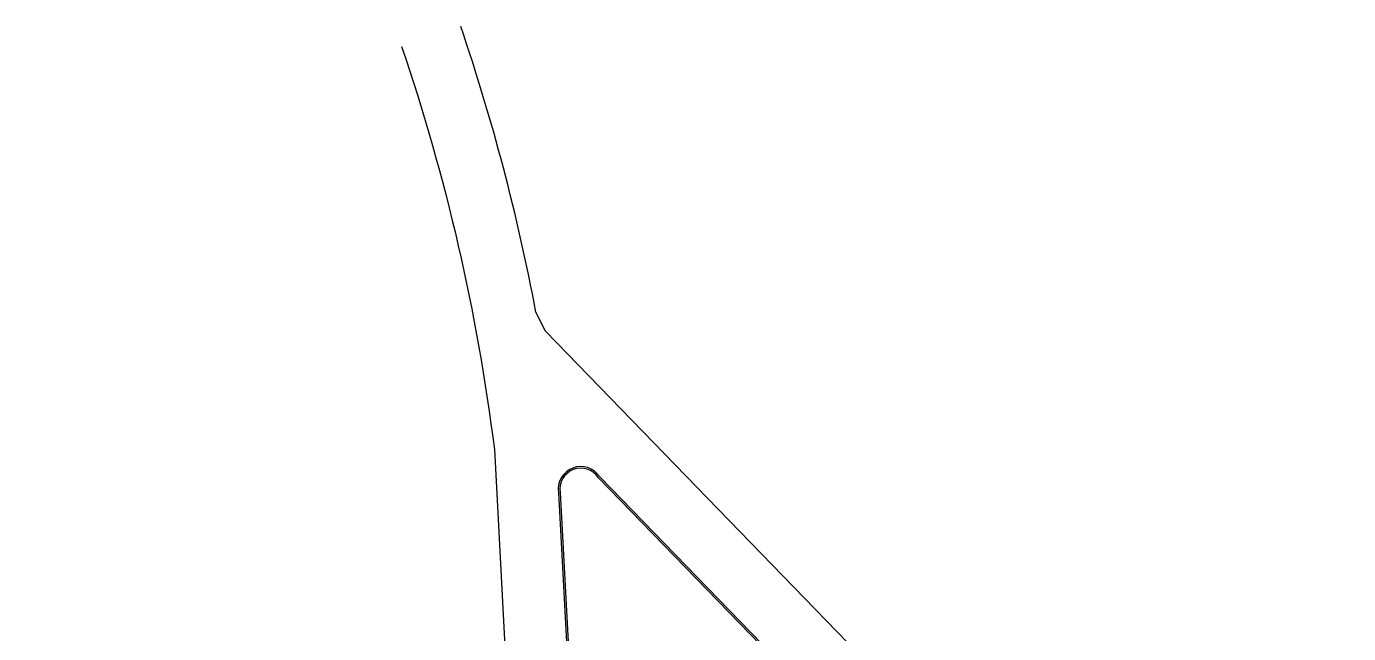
# Model space of a CAD drawing. Header units: millimetres. Extents: x 185 to 501, y 88 to 528.
# Drawn here: x 184.6 to 311.6, y 469.9 to 528.2 of the extents above; entities that cross this region are included whole.
import ezdxf

# ---------------------------------------------------------------- set-up
doc = ezdxf.new("R2010")
doc.units = ezdxf.units.MM
doc.layers.add('aceras', color=7, linetype='Continuous')

msp = doc.modelspace()

# ---------------------------------------------------------------- linework, layer by layer
msp.add_lwpolyline([(340.24, 389.94), (234.51, 498.94), (233.59, 500.79, 0.035395), (226.36, 528.23)], format="xyb")
msp.add_lwpolyline([(340.24, 389.94), (234.51, 498.94), (233.59, 500.79, 0.035395), (226.36, 528.23)], format="xyb")
at = {"layer": 'aceras'}
for points in [[(220.68, 526.3, -0.051149), (229.59, 487.58), (233.68, 410.15), (235.43, 377.52, 0.075485), (241.23, 311.19), (248.69, 291.17), (255.94, 264.3), (265.31, 139.31, -0.480676), (261.17, 136.03), (184.64, 135.35)], [(220.68, 526.3, -0.051149), (229.59, 487.58), (233.68, 410.15), (235.43, 377.52, 0.075485), (241.23, 311.19), (248.69, 291.17), (255.94, 264.3), (265.31, 139.31, -0.480676), (261.17, 136.03), (184.64, 135.35)], [(310.24, 412.25), (239.71, 484.96, 0.81282), (235.76, 483.43), (239.67, 410.47), (241.44, 377.49, 0.016392), (240.98, 363.35)], [(310.24, 412.25), (239.71, 484.96, 0.81282), (235.76, 483.43), (239.67, 410.47), (241.44, 377.49, 0.016392), (240.98, 363.35)], [(310.4, 411.87), (239.59, 484.86, 0.817469), (235.91, 483.44), (239.82, 410.48), (241.59, 377.48, 0.016326), (241.13, 363.42)], [(310.4, 411.87), (239.59, 484.86, 0.817469), (235.91, 483.44), (239.82, 410.48), (241.59, 377.48, 0.016326), (241.13, 363.42)]]:
    msp.add_lwpolyline(points, format="xyb", dxfattribs=at)

doc.saveas('drawing.dxf')
